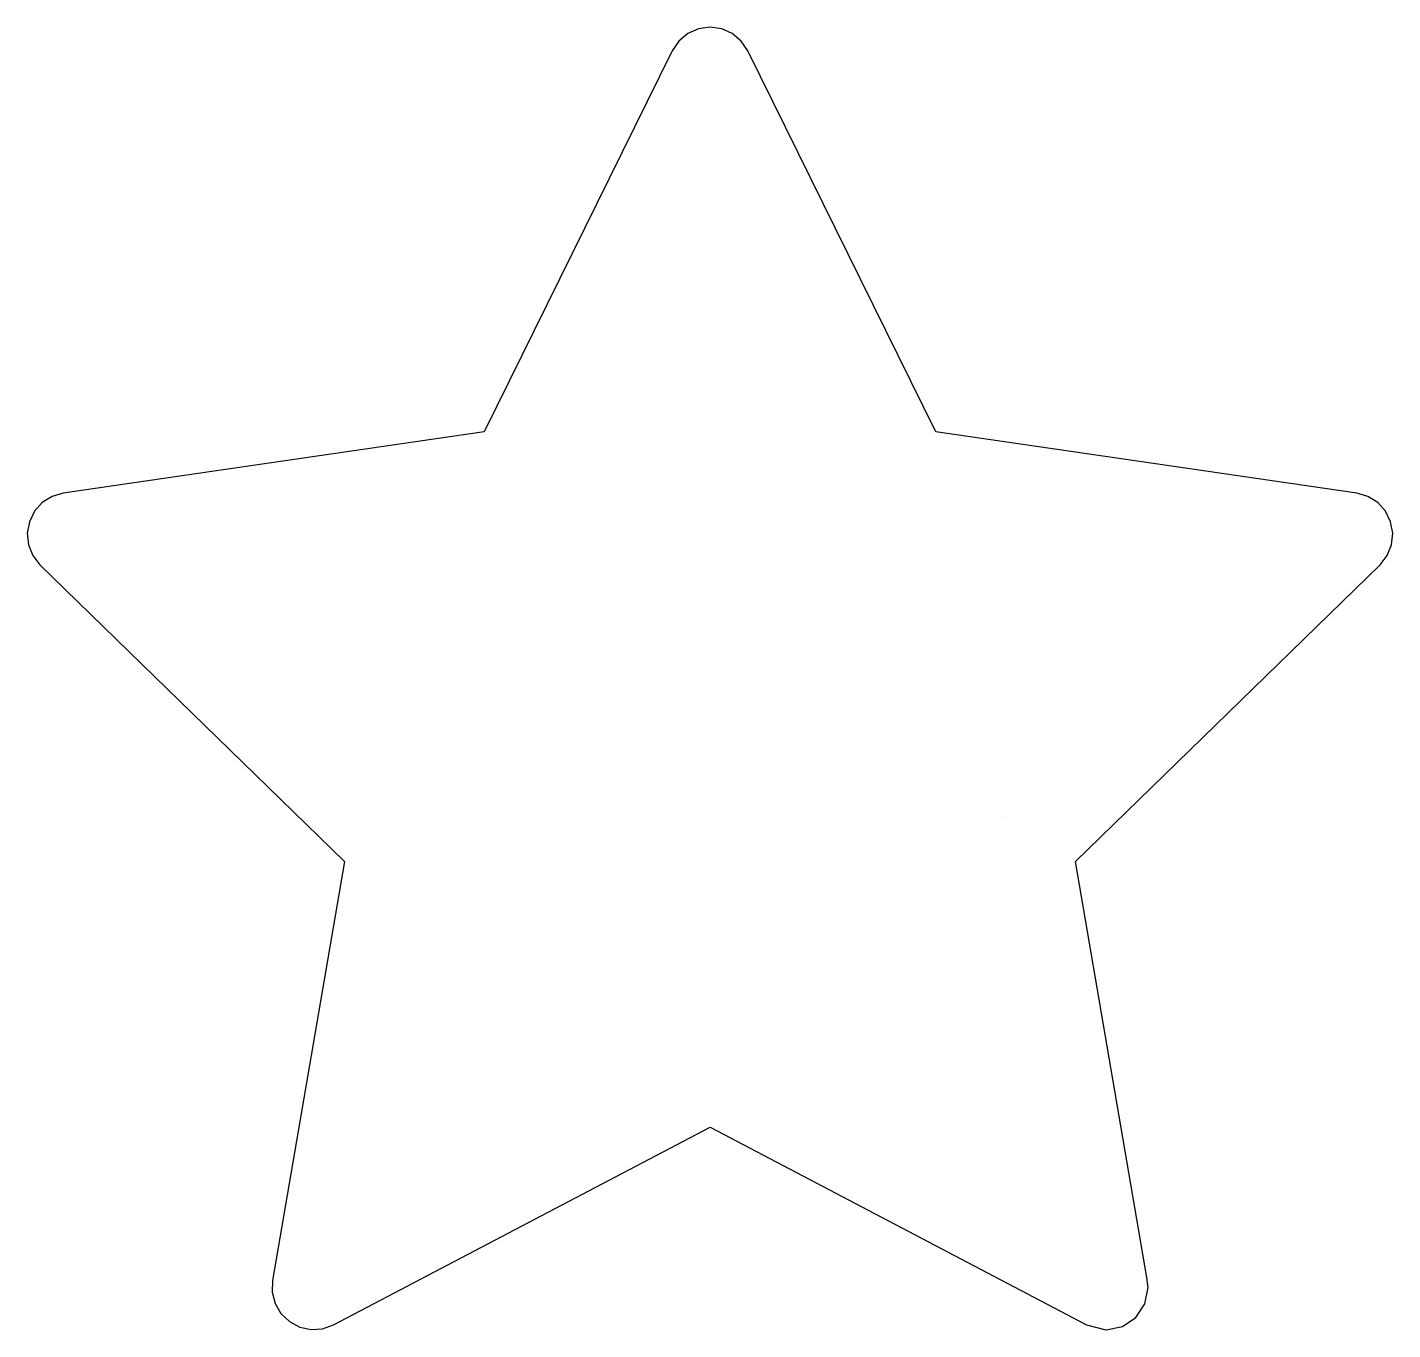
# Model space of a CAD drawing. Header units: millimetres. Extents: x 0 to 68.7, y 1.6 to 67.1.
import ezdxf

# ---------------------------------------------------------------- set-up
doc = ezdxf.new("R2010")
doc.units = ezdxf.units.MM
doc.layers.get('0').update_dxf_attribs({"linetype": 'CONTINUOUS'})

msp = doc.modelspace()

# ---------------------------------------------------------------- linework, layer by layer
msp.add_line((48.9666, 27.3807), (48.9666, 27.3807))
for points in [[(56.306364, 4.209141), (52.718474, 25.126541), (68.030174, 40.051841), (68.392227, 40.520149), (68.607647, 41.05998), (68.668187, 41.638107), (68.5656, 42.2213), (68.30574, 42.753355), (67.916948, 43.185476), (67.42534, 43.495624), (66.85703, 43.66176), (45.69603, 46.73798), (36.23313, 65.91238), (35.89935, 66.40155), (35.452434, 66.773298), (34.921382, 67.00958), (34.33519, 67.09235), (33.748833, 67.00958), (33.217695, 66.773298), (32.770746, 66.40155), (32.43696, 65.91238), (22.974, 46.738), (1.81243, 43.6618), (1.243955, 43.495503), (0.752263, 43.1853), (0.36344, 42.753222), (0.103575, 42.2213), (0.001097, 41.638124), (0.06163, 41.060029), (0.277049, 40.520139), (0.639232, 40.05158), (15.951732, 25.12598), (12.3373, 4.05195), (12.319816, 3.460012), (12.462854, 2.896569), (12.753582, 2.393292), (13.179168, 1.98185), (13.702072, 1.704139), (14.27059, 1.583035), (14.850644, 1.621051), (15.408158, 1.820701), (34.335058, 11.770151), (53.261758, 1.820701), (54.246431, 1.577708), (54.252358, 1.577708), (54.25264, 1.577708), (55.076523, 1.744051), (55.74933, 2.197678), (56.202957, 2.870485), (56.3693, 3.694368)], [(68.5656, 42.2213)]]:
    msp.add_lwpolyline(points, close=True)

doc.saveas('drawing.dxf')
